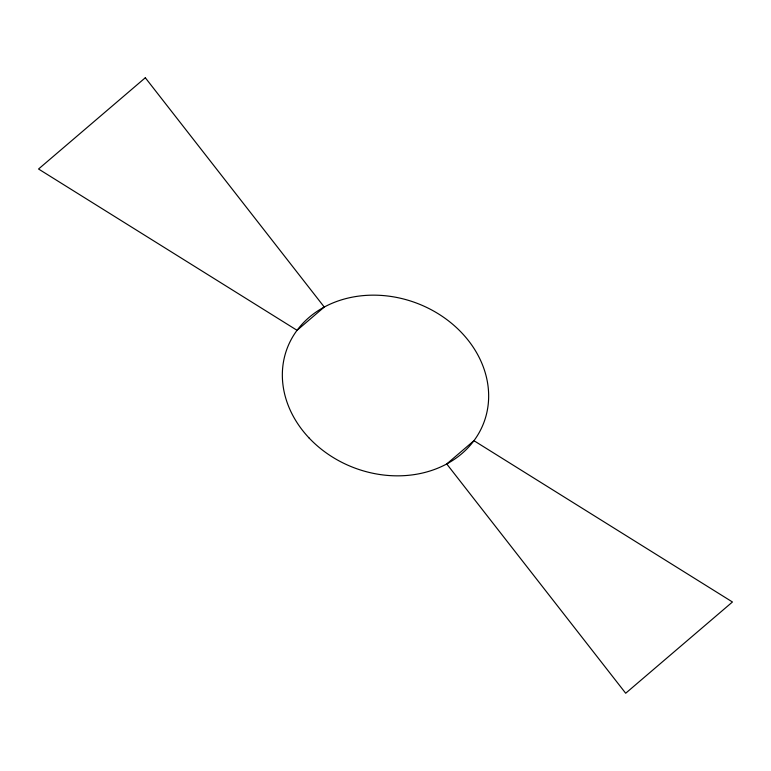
<?xml version="1.0" encoding="UTF-8"?>
<svg xmlns="http://www.w3.org/2000/svg" width="771" height="771" viewBox="0 0 771 771"><rect width="100%" height="100%" fill="white"/><g stroke="black" fill="none" stroke-linecap="round" stroke-linejoin="round"><path stroke-width="1.16" d="M145.314 77.755L38.55 169.013L297.047 330.306L324.263 307.041L145.314 77.755M473.953 440.694L446.737 463.959L625.686 693.245L732.45 601.987L473.953 440.694M309.161 438.063A105.116 88.058 20.6 0 0 483.754 422.855A105.116 88.058 20.6 0 0 363.584 295.582A105.116 88.058 20.6 0 0 309.161 438.063"/></g></svg>
